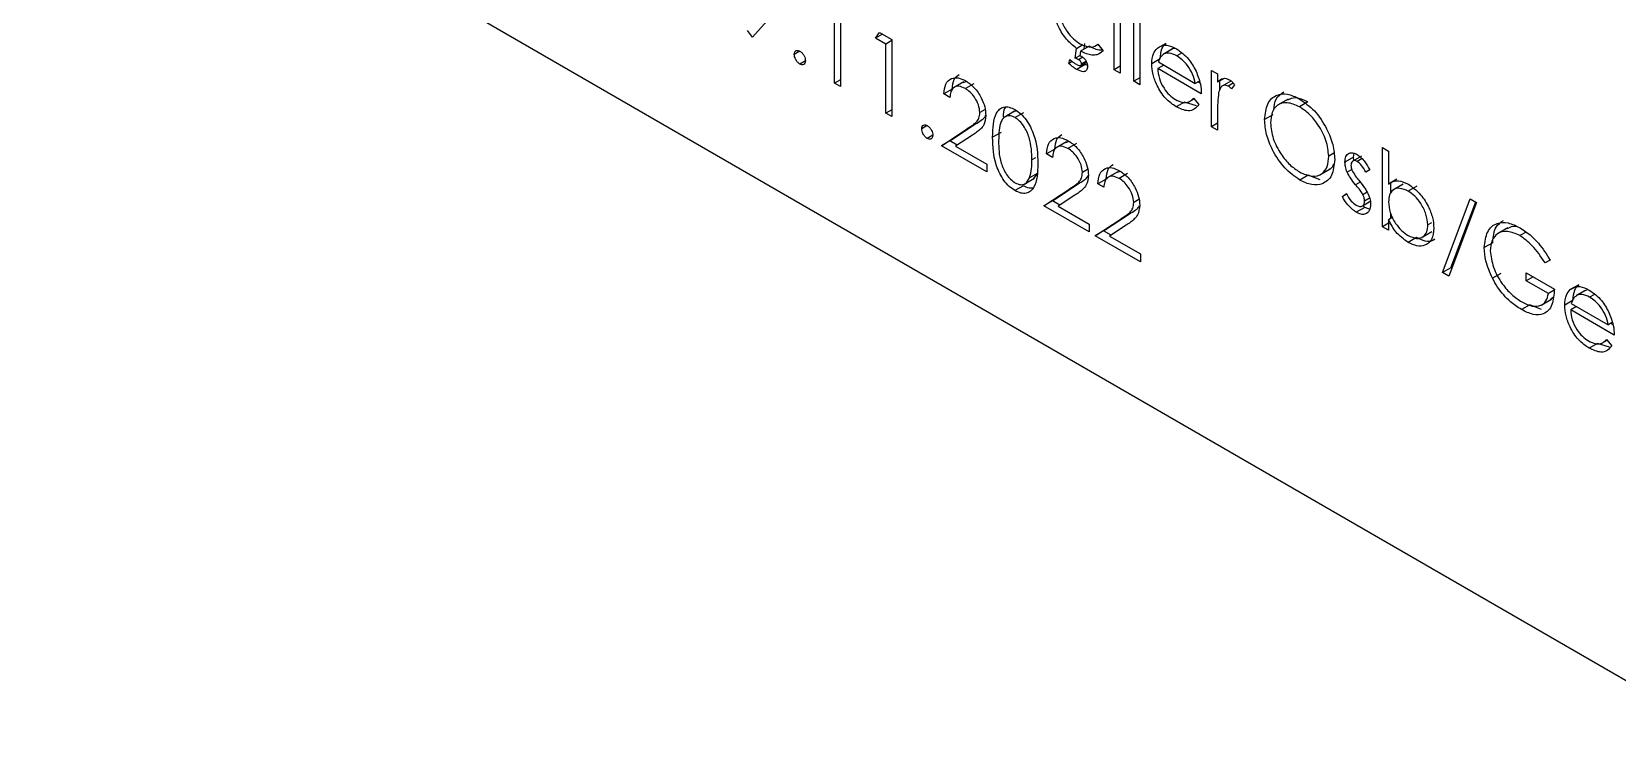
# Model space of a CAD drawing. Extents: x 150 to 4150, y 50 to 2920.
# Drawn here: x 3858.3 to 3911.7, y 2023.4 to 2046.9 of the extents above; entities that cross this region are included whole.
import ezdxf

# ---------------------------------------------------------------- set-up
doc = ezdxf.new("R2010")
doc.units = 0
doc.header["$LTSCALE"] = 10
doc.linetypes.add('SLD-KATı', pattern=[0])
doc.layers.get('0').update_dxf_attribs({"linetype": 'CONTINUOUS'})

msp = doc.modelspace()

# ---------------------------------------------------------------- linework, layer by layer
at = {"color": 7, "linetype": 'SLD-KATı'}
for p, q in [((3806.605, 2085.875), (3939.541, 2009.132)), ((3885.517, 2047.62), (3885.517, 2045.028)), ((3895.391, 2045.209), (3895.391, 2047.868)), ((3895.592, 2047.751), (3895.592, 2045.092)), ((3883.243, 2047.458), (3882.552, 2046.69)), ((3885.315, 2045.144), (3885.315, 2047.47)), ((3894.729, 2045.595), (3894.729, 2047.49)), ((3894.93, 2047.373), (3894.93, 2045.479)), ((3882.552, 2046.69), (3882.391, 2046.912)), ((3886.697, 2046.661), (3886.829, 2046.851)), ((3886.927, 2046.794), (3886.697, 2046.661)), ((3887.042, 2046.462), (3886.697, 2046.661)), ((3886.829, 2046.851), (3887.244, 2046.611)), ((3887.244, 2046.578), (3887.042, 2046.462)), ((3887.244, 2046.611), (3887.244, 2044.019)), ((3884.15, 2046.221), (3883.962, 2046.113)), ((3887.042, 2044.135), (3887.042, 2046.462)), ((3893.421, 2045.982), (3893.46, 2046.316)), ((3893.581, 2046.074), (3893.421, 2045.982)), ((3893.46, 2046.316), (3893.676, 2046.441)), ((3893.671, 2046.014), (3893.533, 2045.934)), ((3893.602, 2046.226), (3893.58, 2046.067)), ((3893.885, 2046.39), (3893.602, 2046.226)), ((3893.721, 2046.295), (3893.743, 2046.479)), ((3894.085, 2046.387), (3894.191, 2046.448)), ((3894.186, 2046.454), (3894.355, 2046.229)), ((3896.467, 2046.484), (3896.184, 2046.321)), ((3896.668, 2046.281), (3896.385, 2046.117)), ((3896.696, 2046.295), (3896.413, 2046.132)), ((3896.785, 2046.307), (3896.696, 2046.295)), ((3896.996, 2046.157), (3896.836, 2046.065)), ((3884.337, 2045.897), (3884.15, 2045.789)), ((3893.203, 2045.811), (3893.238, 2045.94)), ((3893.315, 2045.875), (3893.203, 2045.811)), ((3893.753, 2045.767), (3893.471, 2045.604)), ((3893.61, 2045.744), (3893.801, 2045.854)), ((3893.787, 2045.883), (3893.635, 2045.795)), ((3893.753, 2045.767), (3893.707, 2045.799)), ((3893.833, 2045.741), (3893.753, 2045.767)), ((3894.93, 2045.712), (3894.729, 2045.595)), ((3894.93, 2045.479), (3894.729, 2045.595)), ((3896.278, 2045.961), (3895.995, 2045.797)), ((3896.398, 2045.753), (3896.197, 2045.636)), ((3897.665, 2044.789), (3896.197, 2045.636)), ((3896.218, 2045.857), (3897.463, 2045.138)), ((3898.01, 2045.573), (3898.212, 2045.457)), ((3898.01, 2043.678), (3898.01, 2045.573)), ((3885.517, 2045.26), (3885.315, 2045.144)), ((3885.517, 2045.028), (3885.315, 2045.144)), ((3889.282, 2044.946), (3888.999, 2044.783)), ((3889.672, 2045.192), (3889.319, 2044.988)), ((3889.763, 2045.199), (3889.643, 2045.16)), ((3890.004, 2045.127), (3889.721, 2044.964)), ((3895.592, 2045.325), (3895.391, 2045.209)), ((3895.592, 2045.092), (3895.391, 2045.209)), ((3897.598, 2045.216), (3897.463, 2045.138)), ((3897.623, 2045.139), (3897.545, 2045.185)), ((3898.212, 2045.457), (3898.212, 2045.178)), ((3898.432, 2045.305), (3898.212, 2045.178)), ((3898.293, 2044.925), (3898.293, 2045.225)), ((3898.663, 2045.217), (3898.344, 2045.033)), ((3898.741, 2045.145), (3898.574, 2045.048)), ((3898.787, 2045.093), (3898.677, 2044.955)), ((3889.201, 2044.666), (3888.999, 2044.783)), ((3897.103, 2044.509), (3896.821, 2044.346)), ((3897.501, 2044.38), (3897.103, 2044.509)), ((3897.267, 2044.526), (3897.423, 2044.615)), ((3897.399, 2044.643), (3897.578, 2044.431)), ((3900.587, 2044.604), (3900.233, 2044.4)), ((3901.253, 2044.514), (3900.97, 2044.35)), ((3887.244, 2044.251), (3887.042, 2044.135)), ((3887.244, 2044.019), (3887.042, 2044.135)), ((3890.384, 2044.259), (3890.208, 2044.157)), ((3891.376, 2044.197), (3891.022, 2043.993)), ((3891.68, 2044.148), (3891.397, 2043.985)), ((3898.212, 2044.199), (3898.212, 2043.562)), ((3900.077, 2044.084), (3899.795, 2043.921)), ((3888.438, 2043.716), (3888.251, 2043.608)), ((3888.625, 2043.392), (3888.438, 2043.284)), ((3888.913, 2043.038), (3889.784, 2043.608)), ((3889.196, 2043.201), (3890.067, 2043.771)), ((3889.956, 2043.394), (3889.394, 2043.026)), ((3890.067, 2043.771), (3889.784, 2043.608)), ((3890.923, 2043.487), (3890.64, 2043.324)), ((3898.212, 2043.795), (3898.01, 2043.678)), ((3898.212, 2043.562), (3898.01, 2043.678)), ((3889.196, 2043.201), (3888.913, 2043.038)), ((3890.439, 2042.157), (3888.913, 2043.038)), ((3889.443, 2043.058), (3889.196, 2043.201)), ((3889.394, 2043.026), (3890.439, 2042.423)), ((3892.736, 2042.928), (3892.453, 2042.765)), ((3893.126, 2043.175), (3892.773, 2042.971)), ((3893.217, 2043.181), (3893.097, 2043.142)), ((3893.458, 2043.11), (3893.175, 2042.947)), ((3903.766, 2042.975), (3903.968, 2042.859)), ((3903.766, 2040.316), (3903.766, 2042.975)), ((3903.968, 2042.859), (3903.968, 2041.751)), ((3890.439, 2042.423), (3890.439, 2042.157)), ((3892.078, 2042.627), (3891.964, 2042.561)), ((3892.655, 2042.649), (3892.453, 2042.765)), ((3902.127, 2042.788), (3901.953, 2042.688)), ((3902.783, 2042.65), (3902.5, 2042.486)), ((3903.053, 2042.689), (3902.77, 2042.525)), ((3902.783, 2042.65), (3902.808, 2042.786)), ((3902.794, 2042.539), (3902.783, 2042.65)), ((3903.078, 2042.605), (3902.915, 2042.511)), ((3891.699, 2041.741), (3892.053, 2041.945)), ((3892.162, 2042.121), (3891.879, 2041.958)), ((3892.016, 2041.926), (3892.162, 2042.121)), ((3892.65, 2041.183), (3893.52, 2041.754)), ((3893.52, 2041.754), (3893.238, 2041.59)), ((3893.837, 2042.241), (3893.662, 2042.14)), ((3894.463, 2041.92), (3894.18, 2041.756)), ((3894.382, 2041.64), (3894.18, 2041.756)), ((3894.853, 2042.166), (3894.5, 2041.962)), ((3894.944, 2042.172), (3894.824, 2042.134)), ((3895.185, 2042.101), (3894.902, 2041.938)), ((3901.261, 2042.05), (3900.978, 2041.886)), ((3901.662, 2041.893), (3901.261, 2042.05)), ((3901.652, 2042.056), (3902.006, 2042.26)), ((3902.731, 2042.241), (3902.575, 2042.151)), ((3903.335, 2042.232), (3903.198, 2042.148)), ((3904.251, 2041.914), (3903.968, 2041.751)), ((3904.049, 2041.45), (3904.049, 2041.798)), ((3904.462, 2041.747), (3904.109, 2041.543)), ((3891.673, 2041.692), (3891.391, 2041.529)), ((3892.367, 2041.02), (3893.238, 2041.59)), ((3893.409, 2041.376), (3892.848, 2041.008)), ((3895.564, 2041.232), (3895.389, 2041.131)), ((3902.414, 2041.329), (3902.547, 2041.427)), ((3902.558, 2041.412), (3902.414, 2041.329)), ((3903.25, 2041.473), (3903.107, 2041.39)), ((3903.33, 2041.275), (3903.162, 2041.178)), ((3904.915, 2041.675), (3904.632, 2041.512)), ((3905.781, 2038.773), (3906.72, 2041.256)), ((3906.72, 2041.256), (3906.933, 2041.133)), ((3892.65, 2041.183), (3892.367, 2041.02)), ((3893.892, 2040.139), (3892.367, 2041.02)), ((3892.897, 2041.041), (3892.65, 2041.183)), ((3892.848, 2041.008), (3893.892, 2040.405)), ((3894.377, 2040.175), (3895.247, 2040.745)), ((3895.247, 2040.745), (3894.965, 2040.582)), ((3903.166, 2040.965), (3902.883, 2040.801)), ((3903.086, 2041.017), (3903.369, 2041.181)), ((3903.166, 2040.965), (3903.097, 2041.024)), ((3903.328, 2040.9), (3903.166, 2040.965)), ((3904.049, 2040.597), (3904.049, 2040.747)), ((3906.933, 2041.133), (3905.994, 2038.65)), ((3906.064, 2038.936), (3906.902, 2041.151)), ((3893.892, 2040.405), (3893.892, 2040.139)), ((3894.094, 2040.011), (3894.965, 2040.582)), ((3894.377, 2040.175), (3894.094, 2040.011)), ((3894.624, 2040.032), (3894.377, 2040.175)), ((3895.136, 2040.368), (3894.575, 2040)), ((3903.968, 2040.433), (3903.766, 2040.316)), ((3903.968, 2040.2), (3903.766, 2040.316)), ((3904.107, 2040.631), (3903.968, 2040.551)), ((3903.968, 2040.551), (3903.968, 2040.2)), ((3905.066, 2039.945), (3905.42, 2040.149)), ((3905.413, 2040.449), (3905.292, 2040.379)), ((3907.984, 2040.279), (3907.631, 2040.075)), ((3895.619, 2039.131), (3894.094, 2040.011)), ((3894.575, 2040), (3895.619, 2039.397)), ((3904.914, 2039.947), (3904.631, 2039.784)), ((3907.474, 2039.776), (3907.192, 2039.612)), ((3908.596, 2040.132), (3908.392, 2040.015)), ((3895.619, 2039.397), (3895.619, 2039.131)), ((3909.403, 2039.193), (3909.235, 2039.096)), ((3909.408, 2039.186), (3909.235, 2039.096)), ((3906.064, 2038.936), (3905.781, 2038.773)), ((3905.994, 2038.65), (3905.781, 2038.773)), ((3906.095, 2038.918), (3906.064, 2038.936)), ((3907.75, 2038.743), (3907.467, 2038.58)), ((3908.602, 2038.764), (3909.552, 2038.216)), ((3908.602, 2038.498), (3908.602, 2038.764)), ((3908.832, 2038.631), (3908.602, 2038.498)), ((3909.35, 2038.066), (3908.602, 2038.498)), ((3909.546, 2038.179), (3909.35, 2038.066)), ((3910.369, 2038.364), (3910.086, 2038.2)), ((3910.569, 2038.16), (3910.287, 2037.997)), ((3910.598, 2038.174), (3910.315, 2038.011)), ((3910.687, 2038.187), (3910.598, 2038.174)), ((3910.897, 2038.037), (3910.738, 2037.945)), ((3908.722, 2037.692), (3908.44, 2037.528)), ((3909.113, 2037.53), (3908.722, 2037.692)), ((3909.102, 2037.673), (3909.455, 2037.877)), ((3909.414, 2037.865), (3909.507, 2037.945)), ((3910.18, 2037.84), (3909.897, 2037.677)), ((3910.3, 2037.632), (3910.099, 2037.516)), ((3911.567, 2036.668), (3910.099, 2037.516)), ((3910.12, 2037.736), (3911.365, 2037.017)), ((3911.5, 2037.095), (3911.365, 2037.017)), ((3911.525, 2037.019), (3911.446, 2037.064)), ((3911.169, 2036.405), (3911.325, 2036.495)), ((3911.301, 2036.523), (3911.48, 2036.311)), ((3911.005, 2036.388), (3910.722, 2036.225)), ((3911.402, 2036.259), (3911.005, 2036.388))]:
    msp.add_line(p, q, dxfattribs=at)
at = {"color": 8, "linetype": 'SLD-KATı'}
msp.add_line((3903.012, 2041.818), (3902.858, 2041.729), dxfattribs=at)
at = {"color": 7, "linetype": 'SLD-KATı'}
for points, knots in [([(3893.46, 2046.316), (3893.345, 2046.411), (3893.116, 2046.6), (3892.865, 2046.998), (3892.709, 2047.389), (3892.693, 2047.61), (3892.685, 2047.72)], [0, 0, 0, 0, 0.279885, 0.559642, 0.779786, 1, 1, 1, 1]), ([(3892.887, 2047.625), (3892.901, 2047.502), (3892.929, 2047.255), (3893.122, 2046.892), (3893.354, 2046.622), (3893.512, 2046.518), (3893.59, 2046.466)], [0, 0, 0, 0, 0.279332, 0.558778, 0.779267, 1, 1, 1, 1]), ([(3883.962, 2046.113), (3883.966, 2046.143), (3883.972, 2046.203), (3884.023, 2046.244), (3884.085, 2046.252), (3884.128, 2046.232), (3884.15, 2046.221)], [0, 0, 0, 0, 0.279576, 0.559284, 0.779552, 1, 1, 1, 1]), ([(3884.15, 2045.789), (3884.122, 2045.809), (3884.067, 2045.849), (3884.006, 2045.943), (3883.969, 2046.035), (3883.964, 2046.087), (3883.962, 2046.113)], [0, 0, 0, 0, 0.279581, 0.559143, 0.779575, 1, 1, 1, 1]), ([(3884.15, 2046.221), (3884.177, 2046.202), (3884.233, 2046.163), (3884.293, 2046.068), (3884.331, 2045.976), (3884.335, 2045.923), (3884.337, 2045.897)], [0, 0, 0, 0, 0.279602, 0.559212, 0.779475, 1, 1, 1, 1]), ([(3893.58, 2046.067), (3893.592, 2046.063), (3893.612, 2046.054), (3893.633, 2046.042), (3893.642, 2046.037)], [0, 0, 0, 0, 0.559985, 1, 1, 1, 1]), ([(3893.59, 2046.466), (3893.721, 2046.409), (3893.954, 2046.307), (3894.115, 2046.409), (3894.186, 2046.454)], [0, 0, 0, 0, 0.558788, 1, 1, 1, 1]), ([(3894.355, 2046.229), (3894.291, 2046.176), (3894.186, 2046.089), (3893.981, 2046.084), (3893.795, 2046.127), (3893.667, 2046.193), (3893.602, 2046.226)], [0, 0, 0, 0, 0.339026, 0.559292, 0.779592, 1, 1, 1, 1]), ([(3893.642, 2046.037), (3893.67, 2046.018), (3893.727, 2045.979), (3893.791, 2045.885), (3893.831, 2045.79), (3893.835, 2045.737), (3893.837, 2045.71)], [0, 0, 0, 0, 0.279853, 0.559403, 0.779622, 1, 1, 1, 1]), ([(3894.332, 2046.259), (3894.309, 2046.257), (3894.231, 2046.249), (3894.077, 2046.292), (3893.949, 2046.357), (3893.885, 2046.39)], [0, 0, 0, 0, 0.171191, 0.585494, 1, 1, 1, 1]), ([(3895.995, 2045.797), (3896.005, 2045.92), (3896.023, 2046.14), (3896.135, 2046.266), (3896.184, 2046.321)], [0, 0, 0, 0, 0.559427, 1, 1, 1, 1]), ([(3896.184, 2046.321), (3896.285, 2046.377), (3896.465, 2046.478), (3896.715, 2046.357), (3896.825, 2046.304)], [0, 0, 0, 0, 0.558577, 1, 1, 1, 1]), ([(3896.413, 2046.132), (3896.364, 2046.096), (3896.276, 2046.032), (3896.236, 2045.91), (3896.218, 2045.857)], [0, 0, 0, 0, 0.5587953, 1, 1, 1, 1]), ([(3896.278, 2045.961), (3896.288, 2046.084), (3896.306, 2046.303), (3896.418, 2046.429), (3896.467, 2046.484)], [0, 0, 0, 0, 0.559427, 1, 1, 1, 1]), ([(3896.836, 2046.065), (3896.749, 2046.107), (3896.593, 2046.181), (3896.468, 2046.147), (3896.413, 2046.132)], [0, 0, 0, 0, 0.559458, 1, 1, 1, 1]), ([(3896.825, 2046.304), (3896.971, 2046.2), (3897.232, 2046.015), (3897.408, 2045.692), (3897.486, 2045.55)], [0, 0, 0, 0, 0.558919, 1, 1, 1, 1]), ([(3897.463, 2045.138), (3897.439, 2045.242), (3897.389, 2045.449), (3897.217, 2045.729), (3897.026, 2045.938), (3896.899, 2046.023), (3896.836, 2046.065)], [0, 0, 0, 0, 0.280138, 0.559194, 0.779598, 1, 1, 1, 1]), ([(3884.337, 2045.897), (3884.333, 2045.867), (3884.327, 2045.807), (3884.276, 2045.767), (3884.215, 2045.759), (3884.171, 2045.779), (3884.15, 2045.789)], [0, 0, 0, 0, 0.2794691, 0.5593578, 0.7796739, 1, 1, 1, 1]), ([(3893.471, 2045.604), (3893.42, 2045.636), (3893.328, 2045.693), (3893.242, 2045.775), (3893.203, 2045.811)], [0, 0, 0, 0, 0.559892, 1, 1, 1, 1]), ([(3893.238, 2045.94), (3893.272, 2045.909), (3893.333, 2045.854), (3893.397, 2045.814), (3893.425, 2045.797)], [0, 0, 0, 0, 0.560025, 1, 1, 1, 1]), ([(3893.533, 2045.934), (3893.512, 2045.944), (3893.475, 2045.963), (3893.438, 2045.976), (3893.421, 2045.982)], [0, 0, 0, 0, 0.559921, 1, 1, 1, 1]), ([(3893.425, 2045.797), (3893.468, 2045.772), (3893.534, 2045.735), (3893.604, 2045.735), (3893.631, 2045.76), (3893.634, 2045.783), (3893.635, 2045.795)], [0, 0, 0, 0, 0.500761, 0.749838, 0.875225, 1, 1, 1, 1]), ([(3893.837, 2045.71), (3893.828, 2045.66), (3893.811, 2045.56), (3893.67, 2045.508), (3893.546, 2045.568), (3893.471, 2045.604)], [0, 0, 0, 0, 0.278999, 0.559561, 1, 1, 1, 1]), ([(3893.635, 2045.795), (3893.632, 2045.812), (3893.626, 2045.844), (3893.586, 2045.899), (3893.553, 2045.92), (3893.533, 2045.934)], [0, 0, 0, 0, 0.277715, 0.558905, 1, 1, 1, 1]), ([(3896.821, 2044.346), (3896.696, 2044.431), (3896.446, 2044.6), (3896.178, 2045.032), (3896.022, 2045.446), (3896.004, 2045.68), (3895.995, 2045.797)], [0, 0, 0, 0, 0.279885, 0.558859, 0.779462, 1, 1, 1, 1]), ([(3896.197, 2045.636), (3896.207, 2045.528), (3896.228, 2045.311), (3896.386, 2044.987), (3896.586, 2044.734), (3896.725, 2044.64), (3896.795, 2044.593)], [0, 0, 0, 0, 0.2799631, 0.5593589, 0.7795256, 1, 1, 1, 1]), ([(3897.486, 2045.55), (3897.545, 2045.402), (3897.649, 2045.137), (3897.66, 2044.896), (3897.665, 2044.789)], [0, 0, 0, 0, 0.558897, 1, 1, 1, 1]), ([(3888.999, 2044.783), (3889.012, 2044.901), (3889.039, 2045.138), (3889.23, 2045.315), (3889.474, 2045.347), (3889.646, 2045.265), (3889.732, 2045.224)], [0, 0, 0, 0, 0.280029, 0.559515, 0.779668, 1, 1, 1, 1]), ([(3889.721, 2044.964), (3889.645, 2044.999), (3889.491, 2045.07), (3889.318, 2045.008), (3889.225, 2044.859), (3889.209, 2044.731), (3889.201, 2044.666)], [0, 0, 0, 0, 0.2796987, 0.5588466, 0.7791762, 1, 1, 1, 1]), ([(3889.282, 2044.946), (3889.293, 2045.068), (3889.313, 2045.292), (3889.449, 2045.389), (3889.511, 2045.433)], [0, 0, 0, 0, 0.54369, 1, 1, 1, 1]), ([(3890.208, 2044.157), (3890.199, 2044.243), (3890.18, 2044.414), (3890.043, 2044.663), (3889.885, 2044.855), (3889.776, 2044.928), (3889.721, 2044.964)], [0, 0, 0, 0, 0.279126, 0.558978, 0.77935, 1, 1, 1, 1]), ([(3889.732, 2045.224), (3889.832, 2045.155), (3890.032, 2045.018), (3890.254, 2044.679), (3890.389, 2044.345), (3890.403, 2044.156), (3890.41, 2044.062)], [0, 0, 0, 0, 0.27989, 0.559224, 0.779582, 1, 1, 1, 1]), ([(3898.212, 2045.178), (3898.268, 2045.234), (3898.346, 2045.313), (3898.501, 2045.311), (3898.575, 2045.276), (3898.612, 2045.259)], [0, 0, 0, 0, 0.558788, 0.779481, 1, 1, 1, 1]), ([(3898.574, 2045.048), (3898.526, 2045.064), (3898.431, 2045.095), (3898.309, 2045.013), (3898.271, 2044.898), (3898.247, 2044.828)], [0, 0, 0, 0, 0.278336, 0.558768, 1, 1, 1, 1]), ([(3898.677, 2044.955), (3898.658, 2044.975), (3898.625, 2045.012), (3898.589, 2045.037), (3898.574, 2045.048)], [0, 0, 0, 0, 0.5603957, 1, 1, 1, 1]), ([(3898.612, 2045.259), (3898.647, 2045.234), (3898.709, 2045.189), (3898.763, 2045.122), (3898.787, 2045.093)], [0, 0, 0, 0, 0.5592431, 1, 1, 1, 1]), ([(3896.795, 2044.593), (3896.878, 2044.554), (3897.014, 2044.491), (3897.188, 2044.486), (3897.308, 2044.543), (3897.369, 2044.61), (3897.399, 2044.643)], [0, 0, 0, 0, 0.3394652, 0.5596261, 0.7794983, 1, 1, 1, 1]), ([(3897.578, 2044.431), (3897.533, 2044.372), (3897.441, 2044.253), (3897.183, 2044.182), (3896.958, 2044.284), (3896.821, 2044.346)], [0, 0, 0, 0, 0.280919, 0.561407, 1, 1, 1, 1]), ([(3898.247, 2044.828), (3898.234, 2044.715), (3898.211, 2044.513), (3898.211, 2044.295), (3898.212, 2044.199)], [0, 0, 0, 0, 0.559636, 1, 1, 1, 1]), ([(3899.795, 2043.921), (3899.815, 2044.109), (3899.857, 2044.485), (3900.164, 2044.763), (3900.552, 2044.811), (3900.824, 2044.685), (3900.96, 2044.622)], [0, 0, 0, 0, 0.279731, 0.559327, 0.77968, 1, 1, 1, 1]), ([(3900.97, 2044.35), (3900.828, 2044.411), (3900.545, 2044.532), (3900.221, 2044.431), (3900.027, 2044.175), (3900.006, 2043.929), (3899.996, 2043.806)], [0, 0, 0, 0, 0.279627, 0.55935, 0.77963, 1, 1, 1, 1]), ([(3900.108, 2044.232), (3900.122, 2044.369), (3900.153, 2044.661), (3900.338, 2044.783), (3900.437, 2044.848)], [0, 0, 0, 0, 0.4663538, 1, 1, 1, 1]), ([(3901.253, 2044.514), (3901.109, 2044.579), (3900.845, 2044.698), (3900.648, 2044.608), (3900.559, 2044.567)], [0, 0, 0, 0, 0.546219, 1, 1, 1, 1]), ([(3900.96, 2044.622), (3901.136, 2044.499), (3901.488, 2044.254), (3901.881, 2043.658), (3902.12, 2043.069), (3902.143, 2042.737), (3902.155, 2042.571)], [0, 0, 0, 0, 0.279767, 0.559358, 0.779571, 1, 1, 1, 1]), ([(3889.784, 2043.608), (3889.848, 2043.649), (3889.955, 2043.718), (3890.092, 2043.829), (3890.19, 2043.956), (3890.202, 2044.09), (3890.208, 2044.157)], [0, 0, 0, 0, 0.3405416, 0.5608502, 0.7805986, 1, 1, 1, 1]), ([(3890.41, 2044.062), (3890.396, 2043.945), (3890.374, 2043.752), (3890.23, 2043.598), (3890.098, 2043.488), (3890.003, 2043.425), (3889.956, 2043.394)], [0, 0, 0, 0, 0.33837, 0.558748, 0.779361, 1, 1, 1, 1]), ([(3890.067, 2043.771), (3890.13, 2043.814), (3890.235, 2043.884), (3890.357, 2043.968), (3890.396, 2044.034), (3890.408, 2044.052)], [0, 0, 0, 0, 0.524006, 0.863005, 1, 1, 1, 1]), ([(3890.64, 2043.324), (3890.649, 2043.629), (3890.66, 2044.01), (3890.869, 2044.278), (3891.014, 2044.349), (3891.194, 2044.35), (3891.325, 2044.286), (3891.391, 2044.254)], [0, 0, 0, 0, 0.498702, 0.6241765, 0.7494675, 0.8747453, 1, 1, 1, 1]), ([(3891.397, 2043.985), (3891.346, 2044.008), (3891.243, 2044.056), (3891.106, 2044.044), (3890.997, 2043.979), (3890.849, 2043.749), (3890.845, 2043.449), (3890.841, 2043.209)], [0, 0, 0, 0, 0.125139, 0.250418, 0.375519, 0.500847, 1, 1, 1, 1]), ([(3891.006, 2044.006), (3891.007, 2044.119), (3891.008, 2044.254), (3891.072, 2044.325), (3891.082, 2044.336)], [0, 0, 0, 0, 0.840585, 1, 1, 1, 1]), ([(3891.462, 2044.202), (3891.438, 2044.203), (3891.393, 2044.206), (3891.36, 2044.181), (3891.345, 2044.169)], [0, 0, 0, 0, 0.525832, 1, 1, 1, 1]), ([(3891.391, 2044.254), (3891.457, 2044.21), (3891.589, 2044.122), (3891.83, 2043.847), (3892.133, 2043.24), (3892.153, 2042.762), (3892.165, 2042.443)], [0, 0, 0, 0, 0.1256001, 0.2511969, 0.5005813, 1, 1, 1, 1]), ([(3891.964, 2042.561), (3891.956, 2042.806), (3891.943, 2043.174), (3891.733, 2043.652), (3891.551, 2043.877), (3891.449, 2043.949), (3891.397, 2043.985)], [0, 0, 0, 0, 0.500072, 0.749021, 0.874598, 1, 1, 1, 1]), ([(3900.978, 2041.886), (3900.804, 2042.009), (3900.456, 2042.254), (3900.069, 2042.844), (3899.831, 2043.427), (3899.807, 2043.756), (3899.795, 2043.921)], [0, 0, 0, 0, 0.279663, 0.559354, 0.779636, 1, 1, 1, 1]), ([(3901.953, 2042.688), (3901.936, 2042.862), (3901.902, 2043.211), (3901.628, 2043.726), (3901.305, 2044.119), (3901.082, 2044.273), (3900.97, 2044.35)], [0, 0, 0, 0, 0.279468, 0.55887, 0.779516, 1, 1, 1, 1]), ([(3888.251, 2043.608), (3888.254, 2043.638), (3888.261, 2043.698), (3888.312, 2043.739), (3888.373, 2043.747), (3888.416, 2043.727), (3888.438, 2043.716)], [0, 0, 0, 0, 0.279576, 0.559284, 0.779552, 1, 1, 1, 1]), ([(3888.438, 2043.284), (3888.411, 2043.304), (3888.356, 2043.344), (3888.295, 2043.437), (3888.257, 2043.53), (3888.253, 2043.582), (3888.251, 2043.608)], [0, 0, 0, 0, 0.2795812, 0.5591432, 0.7795754, 1, 1, 1, 1]), ([(3888.438, 2043.716), (3888.466, 2043.697), (3888.521, 2043.657), (3888.582, 2043.563), (3888.62, 2043.471), (3888.624, 2043.418), (3888.625, 2043.392)], [0, 0, 0, 0, 0.279602, 0.559212, 0.779475, 1, 1, 1, 1]), ([(3888.625, 2043.392), (3888.622, 2043.362), (3888.615, 2043.302), (3888.564, 2043.262), (3888.503, 2043.253), (3888.46, 2043.274), (3888.438, 2043.284)], [0, 0, 0, 0, 0.279469, 0.559358, 0.779674, 1, 1, 1, 1]), ([(3892.736, 2042.928), (3892.747, 2043.05), (3892.767, 2043.274), (3892.903, 2043.371), (3892.965, 2043.416)], [0, 0, 0, 0, 0.54369, 1, 1, 1, 1]), ([(3899.996, 2043.806), (3900.013, 2043.632), (3900.048, 2043.286), (3900.319, 2042.777), (3900.637, 2042.381), (3900.859, 2042.231), (3900.97, 2042.157)], [0, 0, 0, 0, 0.279416, 0.559077, 0.779478, 1, 1, 1, 1]), ([(3891.391, 2041.529), (3891.325, 2041.573), (3891.194, 2041.661), (3890.956, 2041.934), (3890.661, 2042.54), (3890.648, 2043.01), (3890.64, 2043.324)], [0, 0, 0, 0, 0.1255507, 0.25109, 0.5002501, 1, 1, 1, 1]), ([(3890.841, 2043.209), (3890.843, 2042.965), (3890.846, 2042.601), (3891.061, 2042.123), (3891.243, 2041.899), (3891.346, 2041.827), (3891.397, 2041.791)], [0, 0, 0, 0, 0.500291, 0.749086, 0.874606, 1, 1, 1, 1]), ([(3892.453, 2042.765), (3892.466, 2042.884), (3892.492, 2043.12), (3892.684, 2043.298), (3892.928, 2043.33), (3893.1, 2043.248), (3893.185, 2043.207)], [0, 0, 0, 0, 0.280029, 0.559515, 0.779668, 1, 1, 1, 1]), ([(3893.175, 2042.947), (3893.098, 2042.982), (3892.945, 2043.052), (3892.772, 2042.991), (3892.679, 2042.842), (3892.663, 2042.713), (3892.655, 2042.649)], [0, 0, 0, 0, 0.279699, 0.558847, 0.779176, 1, 1, 1, 1]), ([(3893.662, 2042.14), (3893.653, 2042.225), (3893.634, 2042.397), (3893.497, 2042.646), (3893.339, 2042.838), (3893.23, 2042.91), (3893.175, 2042.947)], [0, 0, 0, 0, 0.279126, 0.558978, 0.77935, 1, 1, 1, 1]), ([(3893.185, 2043.207), (3893.286, 2043.138), (3893.486, 2043.001), (3893.708, 2042.662), (3893.842, 2042.328), (3893.857, 2042.139), (3893.864, 2042.044)], [0, 0, 0, 0, 0.27989, 0.559224, 0.779582, 1, 1, 1, 1]), ([(3902.5, 2042.486), (3902.506, 2042.555), (3902.518, 2042.694), (3902.627, 2042.796), (3902.767, 2042.816), (3902.865, 2042.768), (3902.915, 2042.744)], [0, 0, 0, 0, 0.279936, 0.559437, 0.779611, 1, 1, 1, 1]), ([(3892.165, 2042.443), (3892.153, 2042.139), (3892.134, 2041.684), (3891.829, 2041.43), (3891.589, 2041.433), (3891.457, 2041.497), (3891.391, 2041.529)], [0, 0, 0, 0, 0.499407, 0.748743, 0.874372, 1, 1, 1, 1]), ([(3891.879, 2041.958), (3891.908, 2042.061), (3891.959, 2042.245), (3891.962, 2042.464), (3891.964, 2042.561)], [0, 0, 0, 0, 0.5595988, 1, 1, 1, 1]), ([(3894.18, 2041.756), (3894.193, 2041.875), (3894.219, 2042.111), (3894.411, 2042.289), (3894.655, 2042.321), (3894.826, 2042.239), (3894.912, 2042.198)], [0, 0, 0, 0, 0.280029, 0.559515, 0.779668, 1, 1, 1, 1]), ([(3894.463, 2041.92), (3894.474, 2042.041), (3894.494, 2042.266), (3894.63, 2042.363), (3894.692, 2042.407)], [0, 0, 0, 0, 0.54369, 1, 1, 1, 1]), ([(3900.97, 2042.157), (3901.113, 2042.093), (3901.398, 2041.966), (3901.728, 2042.059), (3901.922, 2042.317), (3901.943, 2042.564), (3901.953, 2042.688)], [0, 0, 0, 0, 0.27983, 0.559389, 0.779654, 1, 1, 1, 1]), ([(3902.155, 2042.571), (3902.135, 2042.381), (3902.095, 2042.001), (3901.776, 2041.74), (3901.389, 2041.69), (3901.115, 2041.821), (3900.978, 2041.886)], [0, 0, 0, 0, 0.27963, 0.559343, 0.779597, 1, 1, 1, 1]), ([(3901.963, 2042.254), (3901.98, 2042.258), (3902.06, 2042.272), (3902.096, 2042.358), (3902.125, 2042.425)], [0, 0, 0, 0, 0.21196, 1, 1, 1, 1]), ([(3902.575, 2042.151), (3902.551, 2042.216), (3902.507, 2042.333), (3902.502, 2042.439), (3902.5, 2042.486)], [0, 0, 0, 0, 0.559587, 1, 1, 1, 1]), ([(3902.915, 2042.511), (3902.883, 2042.525), (3902.819, 2042.552), (3902.751, 2042.52), (3902.708, 2042.462), (3902.704, 2042.407), (3902.702, 2042.379)], [0, 0, 0, 0, 0.279313, 0.559072, 0.779518, 1, 1, 1, 1]), ([(3902.702, 2042.379), (3902.705, 2042.342), (3902.712, 2042.276), (3902.743, 2042.206), (3902.757, 2042.175)], [0, 0, 0, 0, 0.5590539, 1, 1, 1, 1]), ([(3902.915, 2042.744), (3902.961, 2042.711), (3903.053, 2042.646), (3903.199, 2042.466), (3903.283, 2042.321), (3903.335, 2042.232)], [0, 0, 0, 0, 0.279553, 0.559703, 1, 1, 1, 1]), ([(3903.198, 2042.148), (3903.155, 2042.231), (3903.078, 2042.377), (3902.964, 2042.47), (3902.915, 2042.511)], [0, 0, 0, 0, 0.562045, 1, 1, 1, 1]), ([(3891.397, 2041.791), (3891.459, 2041.765), (3891.581, 2041.711), (3891.771, 2041.75), (3891.838, 2041.879), (3891.879, 2041.958)], [0, 0, 0, 0, 0.280257, 0.560781, 1, 1, 1, 1]), ([(3893.238, 2041.59), (3893.302, 2041.632), (3893.409, 2041.7), (3893.546, 2041.812), (3893.644, 2041.939), (3893.656, 2042.073), (3893.662, 2042.14)], [0, 0, 0, 0, 0.340542, 0.56085, 0.780599, 1, 1, 1, 1]), ([(3893.864, 2042.044), (3893.85, 2041.927), (3893.828, 2041.734), (3893.684, 2041.581), (3893.552, 2041.471), (3893.457, 2041.408), (3893.409, 2041.376)], [0, 0, 0, 0, 0.33837, 0.558748, 0.779361, 1, 1, 1, 1]), ([(3893.52, 2041.754), (3893.584, 2041.796), (3893.689, 2041.867), (3893.811, 2041.951), (3893.85, 2042.016), (3893.862, 2042.035)], [0, 0, 0, 0, 0.524006, 0.863005, 1, 1, 1, 1]), ([(3894.902, 2041.938), (3894.825, 2041.973), (3894.672, 2042.043), (3894.499, 2041.982), (3894.406, 2041.833), (3894.39, 2041.704), (3894.382, 2041.64)], [0, 0, 0, 0, 0.279699, 0.558847, 0.779176, 1, 1, 1, 1]), ([(3895.389, 2041.131), (3895.38, 2041.217), (3895.361, 2041.388), (3895.224, 2041.637), (3895.066, 2041.829), (3894.957, 2041.902), (3894.902, 2041.938)], [0, 0, 0, 0, 0.279126, 0.558978, 0.77935, 1, 1, 1, 1]), ([(3894.912, 2042.198), (3895.012, 2042.129), (3895.212, 2041.992), (3895.435, 2041.653), (3895.569, 2041.319), (3895.584, 2041.13), (3895.591, 2041.036)], [0, 0, 0, 0, 0.27989, 0.559224, 0.779582, 1, 1, 1, 1]), ([(3902.858, 2041.729), (3902.798, 2041.802), (3902.692, 2041.933), (3902.611, 2042.084), (3902.575, 2042.151)], [0, 0, 0, 0, 0.5606591, 1, 1, 1, 1]), ([(3902.757, 2042.175), (3902.797, 2042.11), (3902.869, 2041.993), (3902.954, 2041.89), (3902.992, 2041.845)], [0, 0, 0, 0, 0.559018, 1, 1, 1, 1]), ([(3902.992, 2041.845), (3903.054, 2041.769), (3903.164, 2041.634), (3903.25, 2041.477), (3903.287, 2041.408)], [0, 0, 0, 0, 0.560649, 1, 1, 1, 1]), ([(3903.968, 2041.751), (3904.073, 2041.81), (3904.261, 2041.916), (3904.522, 2041.795), (3904.637, 2041.741)], [0, 0, 0, 0, 0.559294, 1, 1, 1, 1]), ([(3904.637, 2041.741), (3904.763, 2041.652), (3905.015, 2041.472), (3905.294, 2041.043), (3905.468, 2040.621), (3905.485, 2040.382), (3905.493, 2040.263)], [0, 0, 0, 0, 0.2795765, 0.5593339, 0.7796045, 1, 1, 1, 1]), ([(3891.982, 2041.609), (3891.945, 2041.607), (3891.849, 2041.602), (3891.74, 2041.658), (3891.673, 2041.692)], [0, 0, 0, 0, 0.387996, 1, 1, 1, 1]), ([(3902.883, 2040.801), (3902.781, 2040.875), (3902.599, 2041.007), (3902.47, 2041.23), (3902.414, 2041.329)], [0, 0, 0, 0, 0.559289, 1, 1, 1, 1]), ([(3902.547, 2041.427), (3902.598, 2041.338), (3902.689, 2041.178), (3902.817, 2041.082), (3902.872, 2041.04)], [0, 0, 0, 0, 0.560833, 1, 1, 1, 1]), ([(3903.107, 2041.39), (3903.064, 2041.457), (3902.987, 2041.577), (3902.897, 2041.683), (3902.858, 2041.729)], [0, 0, 0, 0, 0.559074, 1, 1, 1, 1]), ([(3903.162, 2041.178), (3903.159, 2041.216), (3903.154, 2041.285), (3903.121, 2041.358), (3903.107, 2041.39)], [0, 0, 0, 0, 0.559603, 1, 1, 1, 1]), ([(3903.287, 2041.408), (3903.312, 2041.343), (3903.356, 2041.226), (3903.361, 2041.119), (3903.364, 2041.071)], [0, 0, 0, 0, 0.559466, 1, 1, 1, 1]), ([(3904.632, 2041.512), (3904.536, 2041.553), (3904.344, 2041.637), (3904.119, 2041.577), (3903.988, 2041.402), (3903.975, 2041.235), (3903.968, 2041.151)], [0, 0, 0, 0, 0.2797865, 0.559477, 0.7796267, 1, 1, 1, 1]), ([(3905.292, 2040.379), (3905.278, 2040.498), (3905.251, 2040.734), (3905.075, 2041.084), (3904.859, 2041.355), (3904.708, 2041.459), (3904.632, 2041.512)], [0, 0, 0, 0, 0.279403, 0.559104, 0.779552, 1, 1, 1, 1]), ([(3894.965, 2040.582), (3895.029, 2040.623), (3895.136, 2040.692), (3895.273, 2040.803), (3895.371, 2040.93), (3895.383, 2041.064), (3895.389, 2041.131)], [0, 0, 0, 0, 0.340542, 0.56085, 0.780599, 1, 1, 1, 1]), ([(3895.591, 2041.036), (3895.577, 2040.919), (3895.554, 2040.726), (3895.41, 2040.572), (3895.279, 2040.462), (3895.184, 2040.399), (3895.136, 2040.368)], [0, 0, 0, 0, 0.33837, 0.558748, 0.779361, 1, 1, 1, 1]), ([(3895.247, 2040.745), (3895.311, 2040.788), (3895.416, 2040.858), (3895.538, 2040.942), (3895.577, 2041.007), (3895.589, 2041.026)], [0, 0, 0, 0, 0.524006, 0.863005, 1, 1, 1, 1]), ([(3902.872, 2041.04), (3902.913, 2041.021), (3902.995, 2040.984), (3903.089, 2041.009), (3903.151, 2041.073), (3903.159, 2041.143), (3903.162, 2041.178)], [0, 0, 0, 0, 0.279988, 0.559745, 0.779963, 1, 1, 1, 1]), ([(3903.364, 2041.071), (3903.355, 2040.994), (3903.339, 2040.841), (3903.208, 2040.735), (3903.049, 2040.72), (3902.938, 2040.774), (3902.883, 2040.801)], [0, 0, 0, 0, 0.279548, 0.559226, 0.779475, 1, 1, 1, 1]), ([(3903.968, 2041.151), (3903.979, 2041.032), (3904, 2040.795), (3904.181, 2040.443), (3904.4, 2040.171), (3904.553, 2040.069), (3904.629, 2040.018)], [0, 0, 0, 0, 0.279639, 0.559192, 0.779512, 1, 1, 1, 1]), ([(3904.631, 2039.784), (3904.483, 2039.889), (3904.219, 2040.077), (3904.045, 2040.406), (3903.968, 2040.551)], [0, 0, 0, 0, 0.5589217, 1, 1, 1, 1]), ([(3904.629, 2040.018), (3904.725, 2039.975), (3904.917, 2039.89), (3905.136, 2039.961), (3905.267, 2040.132), (3905.284, 2040.297), (3905.292, 2040.379)], [0, 0, 0, 0, 0.279756, 0.559279, 0.779725, 1, 1, 1, 1]), ([(3905.493, 2040.263), (3905.478, 2040.126), (3905.447, 2039.853), (3905.209, 2039.674), (3904.928, 2039.642), (3904.73, 2039.737), (3904.631, 2039.784)], [0, 0, 0, 0, 0.279433, 0.559216, 0.779559, 1, 1, 1, 1]), ([(3907.192, 2039.612), (3907.214, 2039.803), (3907.258, 2040.184), (3907.581, 2040.453), (3907.984, 2040.478), (3908.261, 2040.344), (3908.399, 2040.277)], [0, 0, 0, 0, 0.27959, 0.559072, 0.779411, 1, 1, 1, 1]), ([(3908.392, 2040.015), (3908.25, 2040.077), (3907.966, 2040.201), (3907.635, 2040.116), (3907.431, 2039.872), (3907.406, 2039.628), (3907.393, 2039.507)], [0, 0, 0, 0, 0.279847, 0.559555, 0.779847, 1, 1, 1, 1]), ([(3907.474, 2039.776), (3907.492, 2039.973), (3907.524, 2040.32), (3907.74, 2040.46), (3907.834, 2040.52)], [0, 0, 0, 0, 0.56748, 1, 1, 1, 1]), ([(3908.413, 2040.267), (3908.361, 2040.288), (3908.184, 2040.36), (3908.05, 2040.293), (3907.955, 2040.246)], [0, 0, 0, 0, 0.294018, 1, 1, 1, 1]), ([(3908.399, 2040.277), (3908.528, 2040.192), (3908.739, 2040.052), (3909.014, 2039.763), (3909.225, 2039.487), (3909.347, 2039.286), (3909.408, 2039.186)], [0, 0, 0, 0, 0.339527, 0.559586, 0.779731, 1, 1, 1, 1]), ([(3905.52, 2039.904), (3905.501, 2039.885), (3905.423, 2039.81), (3905.206, 2039.812), (3905.011, 2039.902), (3904.914, 2039.947)], [0, 0, 0, 0, 0.139621, 0.569714, 1, 1, 1, 1]), ([(3907.467, 2038.58), (3907.378, 2038.779), (3907.22, 2039.136), (3907.2, 2039.467), (3907.192, 2039.612)], [0, 0, 0, 0, 0.559317, 1, 1, 1, 1]), ([(3909.235, 2039.096), (3909.096, 2039.308), (3908.848, 2039.687), (3908.532, 2039.915), (3908.392, 2040.015)], [0, 0, 0, 0, 0.55984, 1, 1, 1, 1]), ([(3907.393, 2039.507), (3907.416, 2039.322), (3907.462, 2038.952), (3907.76, 2038.418), (3908.106, 2038.019), (3908.34, 2037.862), (3908.457, 2037.784)], [0, 0, 0, 0, 0.279061, 0.558584, 0.779236, 1, 1, 1, 1]), ([(3908.44, 2037.528), (3908.315, 2037.609), (3908.109, 2037.741), (3907.84, 2038.013), (3907.633, 2038.281), (3907.522, 2038.48), (3907.467, 2038.58)], [0, 0, 0, 0, 0.339789, 0.559872, 0.779908, 1, 1, 1, 1]), ([(3909.552, 2038.216), (3909.538, 2038.028), (3909.51, 2037.653), (3909.226, 2037.355), (3908.838, 2037.33), (3908.573, 2037.462), (3908.44, 2037.528)], [0, 0, 0, 0, 0.280351, 0.559367, 0.779371, 1, 1, 1, 1]), ([(3908.457, 2037.784), (3908.573, 2037.727), (3908.804, 2037.614), (3909.089, 2037.643), (3909.286, 2037.796), (3909.329, 2037.976), (3909.35, 2038.066)], [0, 0, 0, 0, 0.280254, 0.559912, 0.779941, 1, 1, 1, 1]), ([(3909.897, 2037.677), (3909.907, 2037.8), (3909.925, 2038.02), (3910.037, 2038.145), (3910.086, 2038.2)], [0, 0, 0, 0, 0.5594271, 1, 1, 1, 1]), ([(3910.086, 2038.2), (3910.187, 2038.257), (3910.367, 2038.358), (3910.617, 2038.237), (3910.727, 2038.183)], [0, 0, 0, 0, 0.5585773, 1, 1, 1, 1]), ([(3910.315, 2038.011), (3910.266, 2037.975), (3910.178, 2037.911), (3910.138, 2037.79), (3910.12, 2037.736)], [0, 0, 0, 0, 0.558795, 1, 1, 1, 1]), ([(3910.18, 2037.84), (3910.19, 2037.963), (3910.208, 2038.183), (3910.32, 2038.308), (3910.369, 2038.364)], [0, 0, 0, 0, 0.5594271, 1, 1, 1, 1]), ([(3910.738, 2037.945), (3910.651, 2037.986), (3910.495, 2038.06), (3910.37, 2038.026), (3910.315, 2038.011)], [0, 0, 0, 0, 0.559458, 1, 1, 1, 1]), ([(3910.727, 2038.183), (3910.873, 2038.08), (3911.134, 2037.894), (3911.31, 2037.571), (3911.388, 2037.429)], [0, 0, 0, 0, 0.558919, 1, 1, 1, 1]), ([(3910.722, 2036.225), (3910.598, 2036.31), (3910.348, 2036.48), (3910.08, 2036.911), (3909.924, 2037.325), (3909.906, 2037.56), (3909.897, 2037.677)], [0, 0, 0, 0, 0.279885, 0.558859, 0.779462, 1, 1, 1, 1]), ([(3910.099, 2037.516), (3910.109, 2037.407), (3910.13, 2037.19), (3910.288, 2036.866), (3910.488, 2036.613), (3910.627, 2036.519), (3910.697, 2036.472)], [0, 0, 0, 0, 0.279963, 0.559359, 0.779526, 1, 1, 1, 1]), ([(3911.365, 2037.017), (3911.34, 2037.121), (3911.291, 2037.329), (3911.119, 2037.609), (3910.928, 2037.818), (3910.801, 2037.902), (3910.738, 2037.945)], [0, 0, 0, 0, 0.280138, 0.559194, 0.779598, 1, 1, 1, 1]), ([(3911.388, 2037.429), (3911.446, 2037.281), (3911.551, 2037.017), (3911.562, 2036.775), (3911.567, 2036.668)], [0, 0, 0, 0, 0.558897, 1, 1, 1, 1]), ([(3910.697, 2036.472), (3910.78, 2036.434), (3910.916, 2036.371), (3911.09, 2036.366), (3911.21, 2036.422), (3911.271, 2036.489), (3911.301, 2036.523)], [0, 0, 0, 0, 0.339465, 0.559626, 0.779498, 1, 1, 1, 1]), ([(3911.48, 2036.311), (3911.434, 2036.251), (3911.343, 2036.133), (3911.085, 2036.062), (3910.86, 2036.163), (3910.722, 2036.225)], [0, 0, 0, 0, 0.280919, 0.561407, 1, 1, 1, 1])]:
    msp.add_open_spline(points, degree=3, knots=knots, dxfattribs=at)

doc.saveas('drawing.dxf')
